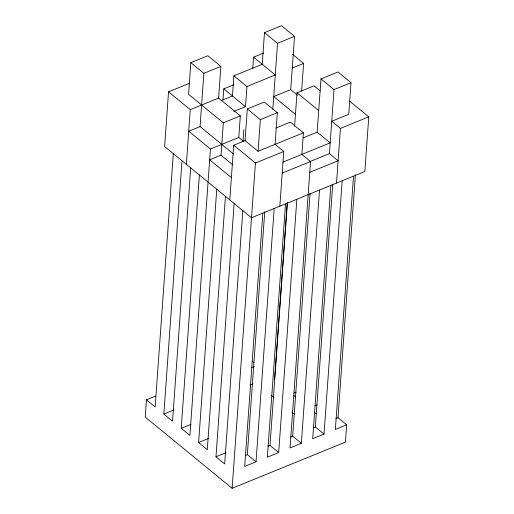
<?xml version="1.0" encoding="UTF-8"?>
<svg xmlns="http://www.w3.org/2000/svg" width="514" height="514" viewBox="0 0 514 514"><rect width="100%" height="100%" fill="white"/><g stroke="black" fill="none" stroke-linecap="round" stroke-linejoin="round"><path stroke-width="0.77" d="M155.678 396.069L146.471 399.821L145.231 417.092L232.122 488.3L345.453 442.091L346.693 424.821L338 417.702L355.418 174.786M189.615 83.236L168.547 91.826L164.628 146.522L251.513 217.724L364.85 171.522L368.769 116.832L349.526 101.059M173.314 153.641L155.157 406.94L146.471 399.821M190.694 167.879L172.537 421.184L163.844 414.066L182.001 160.76M243.739 141.536L238.779 137.469L240.327 115.881L218.604 98.078L220.872 66.415L207.836 55.737L190.835 62.663L188.567 94.332L223.327 122.814L221.001 155.196L232.797 164.859M186.351 164.319L190.27 109.63L168.547 91.826M233.568 154.065L200.055 126.598L203.872 73.348L190.835 62.663M200.055 126.598L188.722 131.218L210.444 149.021L189.91 435.429L181.224 428.303L199.381 175.004M222.999 99.62L223.77 88.877L233.941 84.726M225.447 196.367L207.29 449.666L198.603 442.548L216.76 189.242M297.548 95.225L290.725 89.635L294.541 36.378L281.505 25.7L264.504 32.633L262.236 64.295L233.902 75.847L232.457 95.996L221.56 100.436M229.79 199.927L233.716 145.237L245.043 140.611L258.079 151.296L303.414 132.811L301.866 154.399L310.552 161.518L290.024 447.925L301.358 443.306L319.515 190M242.826 210.605L224.669 463.911L215.983 456.785L234.14 203.486M243.013 141.215L243.842 129.701M233.87 111.416L245.493 106.674L246.938 86.525L233.902 75.847M245.043 140.611L247.318 108.949L264.318 102.023L277.348 112.701L275.08 144.363L283.767 151.482L279.847 206.172M252.715 68.799L253.55 57.176L263.721 53.026M232.122 488.3L255.432 163.034L233.716 145.237M258.079 151.296L260.347 119.633L247.318 108.949M262.847 213.104L244.69 466.41L256.023 461.79L274.18 208.485M256.023 461.79L247.337 454.665L264.749 211.755M272.805 109.353L277.541 43.311L264.504 32.633M285.514 203.865L267.357 457.164L278.691 452.545L296.848 199.246M274.534 379.595L287.197 203.004M278.691 452.545L270.004 445.426L287.416 202.51M294.586 126.36L296.989 92.777L313.99 85.844L320.196 90.933M301.622 91.068L303.601 63.421L292.434 54.266M301.358 443.306L292.672 436.187L310.083 193.27M282.976 162.103L330.2 142.847L317.164 132.169L320.98 78.918L337.981 71.986L351.017 82.664L348.749 114.326L331.748 121.259L340.435 128.378L336.516 183.074M309.781 172.312L338.116 160.766L329.423 153.641L334.016 89.597L320.98 78.918M330.849 185.381L312.692 438.686L324.026 434.067L342.183 180.761M324.026 434.067L315.339 426.941L332.751 184.025M353.516 176.141L335.359 429.441L346.693 424.821M203.872 73.348L220.872 66.415M277.541 43.311L294.541 36.378M190.27 109.63L218.604 98.078M246.938 86.525L275.266 74.973L253.55 57.176M292.267 68.047L303.601 63.421M290.725 89.635L273.724 96.561L295.441 114.365M223.327 122.814L240.327 115.881M260.347 119.633L277.348 112.701M334.016 89.597L351.017 82.664M210.444 149.021L238.779 137.469M275.851 128.057L290.378 122.133L303.414 132.811M221.001 155.196L209.667 159.815L231.39 177.619M303.363 137.797L317.164 132.169M255.432 163.034L283.767 151.482M340.435 128.378L368.769 116.832M309.807 161.64L329.423 153.641M282.218 173.07L310.552 161.518M251.494 367.664L254.327 366.508M163.844 414.066L173.764 410.018M249.977 385.05L252.946 383.836M181.224 428.303L191.144 424.262M294.04 392.972L296.167 392.105M198.603 442.548L208.517 438.506M314.96 405.771L317.087 404.904M215.983 456.785L225.897 452.744M245.21 455.532L247.337 454.665M267.878 446.293L270.004 445.426M290.545 437.048L292.672 436.187M313.212 427.809L315.339 426.941M335.88 418.569L338 417.702M296.989 92.777L318.712 110.581M223.77 88.877L245.493 106.674M252.194 361.284L254.057 362.813M293.777 395.362L295.64 396.892M314.26 412.151L316.116 413.674M271.437 395.343L273.917 397.373M291.92 412.125L294.4 414.162"/></g></svg>
